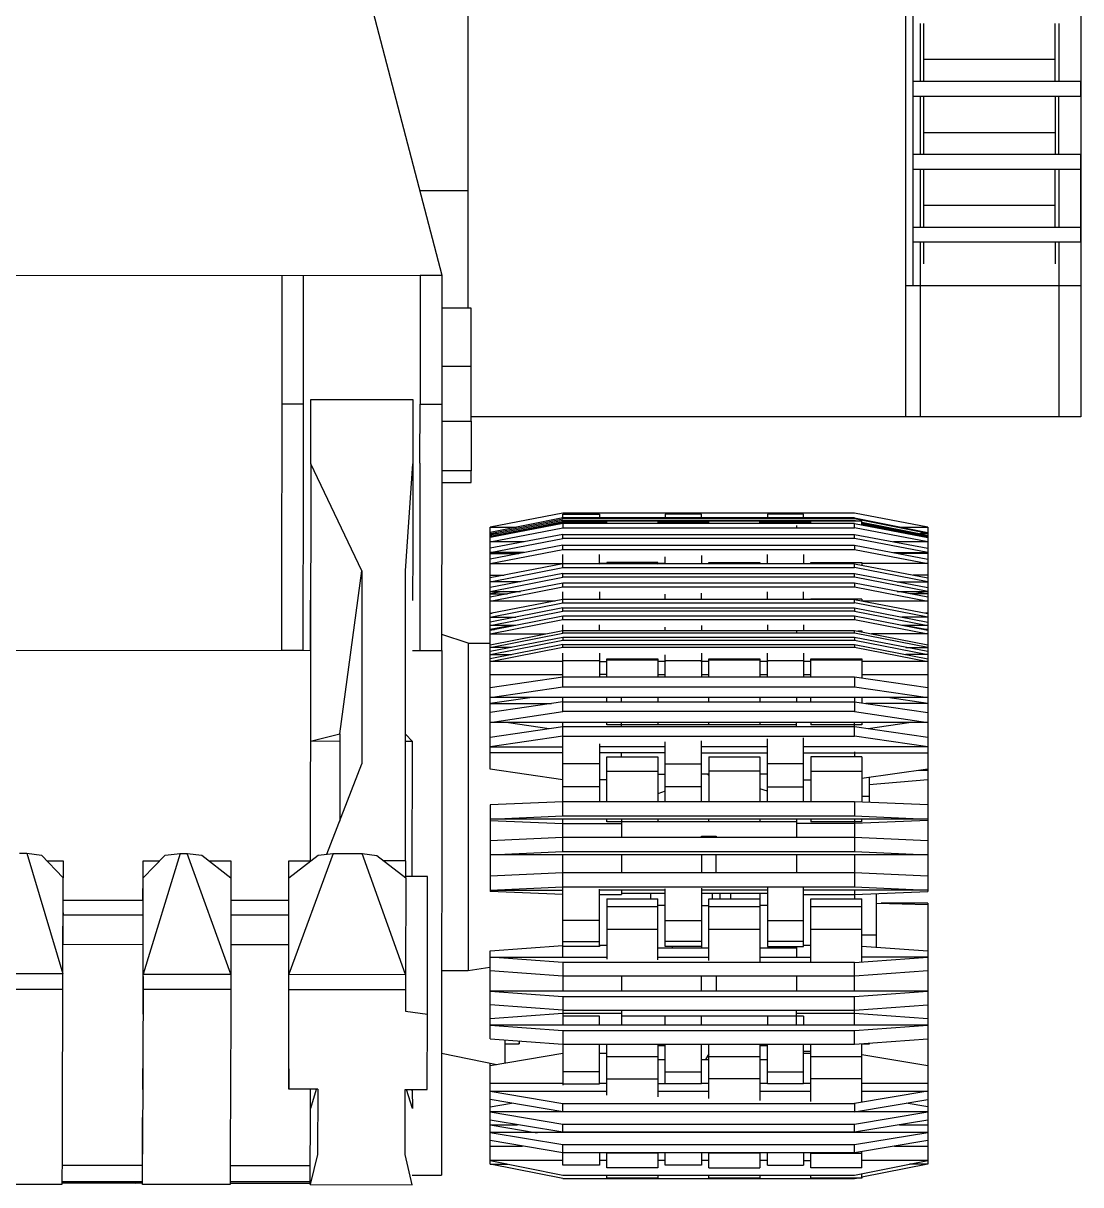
# Model space of a CAD drawing. Extents: x -121210 to 57230, y 84783 to 157800.
# Drawn here: x -49403 to -47952, y 150576 to 152169 of the extents above; entities that cross this region are included whole.
import ezdxf

# ---------------------------------------------------------------- set-up
doc = ezdxf.new("R2010")
doc.units = 0
doc.header["$MEASUREMENT"] = 0
doc.layers.get('0').update_dxf_attribs({"linetype": 'CONTINUOUS'})

# ---------------------------------------------------------------- blocks, each defined once
blk = doc.blocks.new('A$C10EC542C')
for p, q in [((2119.8, 1202.4), (2119.8, 2083.1)), ((2719.9, 2083.1), (2719.9, 1053.2)), ((2960, 1882.9), (2960, 1053.2)), ((2729.8, 1792.8), (2729.8, 1233.2)), ((2084, 1247), (1964.3, 1705.2)), ((2960, 1593.2), (2960, 1512.9)), ((2740.2, 1513.1), (2740.2, 1592.9)), ((2744.9, 1513.1), (2744.9, 1592.9)), ((2925.1, 1513.1), (2925.1, 1592.9)), ((2929.8, 1592.9), (2929.8, 1512.9)), ((2925.1, 1543.1), (2744.9, 1543.1)), ((2960, 1513.1), (2729.8, 1513.1)), ((2729.8, 1513.1), (2729.8, 1493)), ((2960, 1493), (2960, 1513.1)), ((2729.8, 1493), (2960, 1493)), ((2740.2, 1412.9), (2740.2, 1492.7)), ((2744.9, 1412.9), (2744.9, 1493)), ((2925.1, 1493), (2925.1, 1412.9)), ((2929.8, 1412.9), (2929.8, 1493)), ((2960, 1493), (2960, 1412.9)), ((2744.9, 1443.2), (2925.1, 1443.2)), ((2960, 1413.2), (2729.8, 1413.2)), ((2729.8, 1413.2), (2729.8, 1393)), ((2960, 1393), (2960, 1413.2)), ((2729.8, 1393), (2960, 1393)), ((2740.2, 1312.7), (2740.2, 1393)), ((2744.9, 1313), (2744.9, 1392.8)), ((2925.1, 1313), (2925.1, 1392.8)), ((2929.8, 1393), (2929.8, 1312.7)), ((2960, 1312.7), (2960, 1393)), ((2119.8, 1363.1), (2053.3, 1363.1)), ((2925.1, 1342.9), (2744.9, 1342.9)), ((2960, 1313), (2729.8, 1313)), ((2729.8, 1313), (2729.8, 1293.1)), ((2960, 1293.1), (2960, 1313)), ((2729.8, 1293.1), (2960, 1293.1)), ((2740.2, 1053.2), (2740.2, 1293.1)), ((2744.9, 1263.2), (2744.9, 1293.1)), ((2925.1, 1293.1), (2925.1, 1263.2)), ((2929.8, 1292.8), (2929.8, 1053.2)), ((2960, 1293.1), (2960, 1233.2)), ((714.1, 1248.2), (2084, 1247)), ((1864.1, 1247.3), (1864.1, 989.9)), ((1893.9, 907.2), (1893.9, 1247)), ((2054.1, 1247), (2054.1, 1070.5)), ((2084, 1247), (2054.1, 1247)), ((2084, 907.2), (2084, 1247)), ((2719.9, 1233.2), (2960, 1233.2)), ((2123.7, 1202.4), (2084, 1202.4)), ((2124.1, 1122.6), (2123.7, 1202.4)), ((2084, 1122.6), (2124.1, 1122.6)), ((2124.1, 1047.4), (2124.1, 1122.6)), ((1893.9, 1070.5), (1864.1, 1070.8)), ((1903.8, 1077.1), (2043.8, 1076.8)), ((1903.8, 988.7), (1903.8, 1077.1)), ((2043.8, 1076.8), (2043.8, 868.9)), ((2053.7, 989.6), (2054.1, 1070.5)), ((2054.1, 1070.5), (2084, 1070.5)), ((2960, 1053.2), (2124.1, 1053.2)), ((2084, 1047.4), (2124.1, 1047.4)), ((2124.1, 1047.4), (2123.7, 979.2)), ((1864.1, 989.9), (1863.6, 907.5)), ((1903.8, 988.7), (1902.9, 444.1)), ((1973.8, 841.8), (1903.8, 988.7)), ((2033.8, 841.8), (2043.8, 988.7)), ((2053.7, 989.6), (2053.7, 732.7)), ((2123.7, 979.2), (2084, 979.2)), ((2123.7, 963.1), (2123.7, 979.2)), ((2084, 963.1), (2123.7, 963.1)), ((2249.8, 921.3), (2150.1, 901.7)), ((2249.8, 914.7), (2150.1, 894.5)), ((2150.1, 893.1), (2249.8, 913.2)), ((2249.8, 910.9), (2150.1, 891.1)), ((2150.1, 889.6), (2249.8, 909.5)), ((2150.1, 888.5), (2249.8, 908.3)), ((2649.9, 921.3), (2249.8, 921.3)), ((2249.8, 913.2), (2249.8, 919.6)), ((2249.8, 919.6), (2300, 919.6)), ((2649.9, 914.7), (2249.8, 914.7)), ((2649.9, 913.2), (2249.8, 913.2)), ((2249.8, 909.5), (2249.8, 910.9)), ((2249.8, 910.9), (2649.9, 910.9)), ((2309.9, 909.5), (2249.8, 909.5)), ((2249.8, 908.3), (2309.9, 908.3)), ((2300, 919.6), (2300, 914.7)), ((2309.9, 910.7), (2379.9, 910.7)), ((2309.9, 906.6), (2309.9, 910.7)), ((2309.9, 908.3), (2309.9, 909.5)), ((2379.4, 909.5), (2449.9, 909.5)), ((2379.4, 908.3), (2449.9, 908.3)), ((2379.9, 910.7), (2379.9, 906.9)), ((2439.9, 919.6), (2389.8, 919.6)), ((2389.8, 919.6), (2389.8, 914.4)), ((2439.9, 914.7), (2439.9, 919.6)), ((2449.9, 909.5), (2449.9, 910.7)), ((2449.9, 910.7), (2519.8, 910.7)), ((2449.9, 906.6), (2449.9, 910.7)), ((2519.4, 909.5), (2589.8, 909.5)), ((2519.4, 908.3), (2589.8, 908.3)), ((2519.8, 906.9), (2519.8, 910.7)), ((2579.9, 919.6), (2530.2, 919.6)), ((2530.2, 919.6), (2530.2, 914.4)), ((2579.9, 914.7), (2579.9, 919.6)), ((2589.8, 909.5), (2589.8, 910.7)), ((2589.8, 910.7), (2659.8, 910.7)), ((2589.8, 906.6), (2589.8, 910.7)), ((2750.1, 901.7), (2649.9, 921.3)), ((2649.9, 913.2), (2649.9, 914.7)), ((2649.9, 914.7), (2750.1, 894.5)), ((2750.1, 893.1), (2649.9, 913.2)), ((2649.9, 910.9), (2651.2, 910.7)), ((2649.9, 910.7), (2649.9, 910.9)), ((2651.2, 910.7), (2649.9, 910.7)), ((2659.8, 904.9), (2659.8, 910.7)), ((2659.8, 907.5), (2659.8, 908.9)), ((2659.8, 908.9), (2750.1, 891.1)), ((1863.6, 907.5), (1863.6, 733)), ((1893.4, 794), (1893.9, 907.2)), ((2083.5, 793.7), (2084, 907.2)), ((2249.8, 906.9), (2150.1, 887.9)), ((2150.1, 901.7), (2185.5, 901.7)), ((2150.1, 570.2), (2150.1, 901.7)), ((2150.1, 881.9), (2249.8, 900.9)), ((2150.1, 894.5), (2150.1, 893.1)), ((2150.1, 893.1), (2160, 893.1)), ((2649.9, 906.9), (2249.8, 906.9)), ((2249.8, 906.9), (2249.8, 900.9)), ((2249.8, 900.9), (2649.9, 900.9)), ((2570, 904), (2570, 902)), ((2649.9, 900.9), (2649.9, 906.9)), ((2649.9, 906.9), (2750.1, 887.9)), ((2750.1, 881.9), (2649.9, 900.9)), ((2750.1, 889.6), (2659.8, 907.5)), ((2659.8, 906.3), (2750.1, 888.5)), ((2714.2, 901.7), (2750.1, 901.7)), ((2750.1, 893.1), (2739.7, 893.1)), ((2750.1, 901.7), (2750.1, 402.3)), ((2750.1, 894.5), (2750.1, 893.1)), ((2249.8, 891.9), (2150.1, 872.9)), ((2150.1, 891.1), (2150.1, 889.6)), ((2155.7, 889.6), (2150.1, 889.6)), ((2150.1, 887.9), (2150.1, 888.5)), ((2150.1, 888.5), (2152.6, 888.5)), ((2150.1, 867.2), (2249.8, 886.2)), ((2196.7, 881.9), (2150.1, 881.9)), ((2249.8, 877.2), (2150.1, 858.2)), ((2249.8, 886.2), (2249.8, 891.9)), ((2249.8, 891.9), (2649.9, 891.9)), ((2649.9, 886.2), (2249.8, 886.2)), ((2249.8, 871.2), (2249.8, 877.2)), ((2249.8, 877.2), (2649.9, 877.2)), ((2649.9, 886.2), (2649.9, 891.9)), ((2649.9, 891.9), (2750.1, 872.9)), ((2750.1, 867.2), (2649.9, 886.2)), ((2649.9, 877.2), (2750.1, 858.2)), ((2649.9, 877.2), (2649.9, 871.2)), ((2750.1, 881.9), (2703, 881.9)), ((2750.1, 889.6), (2744, 889.6)), ((2746.6, 888.5), (2750.1, 888.5)), ((2043.8, 868.9), (2043.3, 801.5)), ((2150.1, 852.2), (2249.8, 871.2)), ((2196.7, 867.2), (2150.1, 867.2)), ((2150.1, 867.2), (2150.1, 865.7)), ((2150.1, 865.7), (2157.4, 866.9)), ((2150.1, 865.7), (2189.4, 865.7)), ((2249.8, 871.2), (2649.9, 871.2)), ((2249.8, 846.4), (2249.8, 864.6)), ((2300, 851.3), (2300, 864.6)), ((2389.8, 851.3), (2389.8, 861.1)), ((2439.9, 863.1), (2439.9, 851.3)), ((2530.2, 851.3), (2530.2, 864.6)), ((2579.9, 864.6), (2579.9, 851.3)), ((2649.9, 871.2), (2750.1, 852.2)), ((2703, 867.2), (2750.1, 867.2)), ((2750.1, 865.7), (2710.4, 865.7)), ((2750.1, 865.7), (2742.3, 866.9)), ((2150.1, 852.2), (2249.4, 852.2)), ((2249.8, 851.6), (2150.1, 832.3)), ((2150.1, 827.1), (2249.8, 846.4)), ((2649.9, 851.6), (2249.8, 851.6)), ((2249.8, 846.4), (2649.9, 846.4)), ((2309.5, 852.2), (2299.5, 852.2)), ((2299.5, 852.2), (2300, 851.3)), ((2309.9, 851.3), (2309.5, 852.2)), ((2379.9, 853.6), (2309.9, 853.6)), ((2309.9, 853.6), (2309.9, 851.3)), ((2389.8, 852.2), (2379.4, 852.2)), ((2379.4, 852.2), (2379.9, 851.3)), ((2379.9, 851.3), (2379.9, 853.6)), ((2439.9, 851.3), (2439.5, 852.2)), ((2439.5, 852.2), (2449.9, 852.2)), ((2449.9, 851.3), (2449.9, 853.6)), ((2449.9, 853.6), (2519.8, 853.6)), ((2449.9, 852.2), (2449.9, 851.3)), ((2519.8, 851.3), (2519.4, 852.2)), ((2519.4, 852.2), (2530.2, 852.2)), ((2519.8, 853.6), (2519.8, 851.3)), ((2530.2, 852.2), (2530.2, 851.3)), ((2579.9, 851.3), (2579.5, 852.2)), ((2579.5, 852.2), (2589.8, 852.2)), ((2589.8, 851.3), (2589.8, 853.6)), ((2589.8, 853.6), (2659.8, 853.6)), ((2589.8, 852.2), (2589.8, 851.3)), ((2649.9, 846.4), (2649.9, 851.6)), ((2649.9, 851.6), (2750.1, 832.3)), ((2750.1, 827.1), (2649.9, 846.4)), ((2750.1, 852.2), (2659.4, 852.2)), ((2659.8, 853.6), (2659.8, 849.6)), ((1943.6, 618.3), (1973.8, 841.8)), ((1973.8, 841.8), (1973.8, 577.1)), ((2033.8, 444.1), (2033.8, 841.8)), ((2249.8, 838.4), (2150.1, 819.1)), ((2150.1, 836.1), (2169.1, 836.1)), ((2150.1, 813.9), (2249.8, 833.2)), ((2249.8, 833.2), (2249.8, 838.4)), ((2249.8, 838.4), (2649.9, 838.4)), ((2649.9, 833.2), (2249.8, 833.2)), ((2649.9, 833.2), (2649.9, 838.4)), ((2649.9, 838.4), (2750.1, 819.1)), ((2750.1, 813.9), (2649.9, 833.2)), ((2750.1, 836.1), (2730.2, 836.1)), ((2191.5, 827.1), (2150.1, 827.1)), ((2249.8, 825.1), (2150.1, 805.8)), ((2150.1, 800.6), (2249.8, 819.9)), ((2150.1, 813.9), (2191.5, 813.9)), ((2167.8, 813.6), (2150.1, 810.4)), ((2649.9, 825.1), (2249.8, 825.1)), ((2249.8, 819.9), (2249.8, 825.1)), ((2249.8, 819.9), (2649.9, 819.9)), ((2249.8, 798), (2249.8, 813)), ((2300, 813), (2300, 802.7)), ((2530.2, 802.4), (2530.2, 813)), ((2579.9, 802.7), (2579.9, 813)), ((2750.1, 805.8), (2649.9, 825.1)), ((2649.9, 825.1), (2649.9, 819.9)), ((2649.9, 819.9), (2750.1, 800.6)), ((2708.2, 827.1), (2750.1, 827.1)), ((2708.2, 813.9), (2750.1, 813.9)), ((2732, 813.6), (2750.1, 810.4)), ((1903.4, 732.1), (1903.4, 801.8)), ((2150.1, 810.4), (2173.8, 810.4)), ((2249.8, 802.7), (2150.1, 783.4)), ((2239, 800.6), (2150.1, 800.6)), ((2150.1, 778.7), (2249.8, 798)), ((2649.9, 802.7), (2249.8, 802.7)), ((2249.8, 798), (2649.9, 798)), ((2309.9, 803.2), (2379.9, 803.2)), ((2309.9, 802.7), (2309.9, 803.2)), ((2379.9, 802.7), (2379.9, 803.2)), ((2389.8, 802.4), (2389.8, 809.9)), ((2439.9, 802.7), (2439.9, 811.6)), ((2449.9, 803.2), (2519.8, 803.2)), ((2449.9, 803.2), (2449.9, 802.7)), ((2519.8, 803.2), (2519.8, 802.7)), ((2659.8, 803.2), (2589.8, 803.2)), ((2589.8, 802.7), (2589.8, 803.2)), ((2649.9, 802.7), (2750.1, 783.4)), ((2649.9, 798), (2649.9, 802.7)), ((2750.1, 778.7), (2649.9, 798)), ((2659.8, 803.2), (2659.8, 800.6)), ((2750.1, 800.6), (2660.2, 800.6)), ((2750.1, 810.4), (2725.9, 810.4)), ((1893.4, 733), (1893.4, 794)), ((2083.5, 732.7), (2083.5, 793.7)), ((2249.8, 791.4), (2150.1, 771.8)), ((2150.1, 767.2), (2249.8, 786.8)), ((2150.1, 783.4), (2150.1, 783.9)), ((2150.1, 783.9), (2152.6, 783.9)), ((2249.8, 786.8), (2249.8, 791.4)), ((2249.8, 791.4), (2649.9, 791.4)), ((2649.9, 786.8), (2249.8, 786.8)), ((2649.9, 791.4), (2750.1, 771.8)), ((2649.9, 791.4), (2649.9, 786.8)), ((2649.9, 786.8), (2750.1, 767.2)), ((2750.1, 783.9), (2747.1, 783.9)), ((2750.1, 783.4), (2750.1, 783.9)), ((2249.8, 779.9), (2150.1, 760.3)), ((2150.1, 778.7), (2185, 778.7)), ((2150.1, 755.7), (2249.8, 775.3)), ((2185, 767.2), (2150.1, 767.2)), ((2179, 766.9), (2150.1, 761.5)), ((2649.9, 779.9), (2249.8, 779.9)), ((2249.8, 775.3), (2249.8, 779.9)), ((2249.8, 775.3), (2649.9, 775.3)), ((2249.8, 756.6), (2249.8, 767.8)), ((2300, 760.3), (2300, 767.8)), ((2389.8, 760), (2389.8, 764.9)), ((2439.9, 766.9), (2439.9, 760.3)), ((2530.2, 767.8), (2530.2, 760)), ((2579.9, 767.8), (2579.9, 760.3)), ((2750.1, 760.3), (2649.9, 779.9)), ((2649.9, 779.9), (2649.9, 775.3)), ((2649.9, 775.3), (2750.1, 755.7)), ((2750.1, 778.7), (2714.7, 778.7)), ((2750.1, 767.2), (2714.7, 767.2)), ((2720.3, 767.2), (2750.1, 761.5)), ((2119.8, 743), (2083.5, 754.8)), ((2150.1, 761.5), (2155.7, 761.5)), ((2150.1, 740.7), (2249.8, 760.3)), ((2150.1, 737), (2249.8, 756.6)), ((2150.1, 755.7), (2226.1, 755.7)), ((2249.8, 750.8), (2150.1, 731.2)), ((2249.8, 760.3), (2649.9, 760.3)), ((2649.9, 756.6), (2249.8, 756.6)), ((2649.9, 750.8), (2249.8, 750.8)), ((2249.8, 750.8), (2249.8, 746.8)), ((2570, 758.6), (2570, 757.1)), ((2649.9, 760.3), (2750.1, 740.7)), ((2649.9, 756.6), (2649.9, 760.3)), ((2750.1, 737), (2649.9, 756.6)), ((2750.1, 731.2), (2649.9, 750.8)), ((2649.9, 750.8), (2649.9, 746.8)), ((2654.2, 759.5), (2659.8, 759.5)), ((2659.8, 759.5), (2659.8, 758.3)), ((2750.1, 755.7), (2673.2, 755.7)), ((2750.1, 761.5), (2744, 761.5)), ((893.4, 733.5), (1903.4, 732.7)), ((1863.6, 733), (1893.4, 733)), ((2119.8, 743), (2119.8, 293.2)), ((2119.8, 743), (2149.6, 743)), ((2150.1, 727.2), (2249.8, 746.8)), ((2249.8, 741), (2150.1, 721.4)), ((2150.1, 717.7), (2249.8, 737.3)), ((2179, 737), (2150.1, 737)), ((2249.8, 746.8), (2649.9, 746.8)), ((2249.8, 737.3), (2249.8, 741)), ((2249.8, 741), (2649.9, 741)), ((2249.8, 737.3), (2649.9, 737.3)), ((2649.9, 746.8), (2750.1, 727.2)), ((2649.9, 741), (2750.1, 721.4)), ((2649.9, 741), (2649.9, 737.3)), ((2649.9, 737.3), (2750.1, 717.7)), ((2720.3, 737), (2750.1, 737)), ((2043.3, 732.7), (2083.5, 732.7)), ((2083.5, 732.7), (2083.1, 13)), ((2150.1, 727.2), (2179, 727.2)), ((2249.4, 717.7), (2150.1, 717.7)), ((2249.8, 718.6), (2249.4, 717.7)), ((2249.8, 682.8), (2249.8, 729.2)), ((2300, 718.6), (2249.8, 718.6)), ((2299.5, 717.7), (2309.5, 717.7)), ((2300, 729.2), (2300, 696.4)), ((2309.9, 721.4), (2379.9, 721.4)), ((2309.9, 696.4), (2309.9, 721.4)), ((2379.9, 719.4), (2309.9, 719.4)), ((2389.8, 717.7), (2379.4, 717.7)), ((2379.9, 721.4), (2379.9, 696.4)), ((2389.8, 696.4), (2389.8, 726.9)), ((2439.9, 718.6), (2389.8, 718.6)), ((2389.8, 718.6), (2389.8, 717.7)), ((2439.5, 717.7), (2439.9, 718.6)), ((2449.9, 717.7), (2439.5, 717.7)), ((2439.9, 728.9), (2439.9, 696.4)), ((2449.9, 696.4), (2449.9, 721.4)), ((2449.9, 721.4), (2519.8, 721.4)), ((2519.8, 719.4), (2449.9, 719.4)), ((2530.2, 717.7), (2519.4, 717.7)), ((2519.8, 721.4), (2519.8, 696.4)), ((2530.2, 696.4), (2530.2, 729.2)), ((2579.9, 718.6), (2530.2, 718.6)), ((2530.2, 718.6), (2530.2, 717.7)), ((2589.8, 717.7), (2579.5, 717.7)), ((2579.9, 729.2), (2579.9, 696.4)), ((2589.8, 696.4), (2589.8, 721.4)), ((2589.8, 721.4), (2659.8, 721.4)), ((2659.8, 719.4), (2589.8, 719.4)), ((2750.1, 717.7), (2659.4, 717.7)), ((2659.8, 721.4), (2659.8, 694.7)), ((2750.1, 727.2), (2720.3, 727.2)), ((2150.1, 699.8), (2249.8, 699.8)), ((2249.8, 696.4), (2150.1, 681.7)), ((2649.9, 696.4), (2249.8, 696.4)), ((2309.5, 699.8), (2300, 699.8)), ((2379.4, 699.8), (2389.8, 699.8)), ((2439.5, 699.8), (2449.9, 699.8)), ((2519.8, 699.8), (2530.2, 699.8)), ((2579.9, 699.8), (2589.4, 699.8)), ((2750.1, 681.7), (2649.9, 696.4)), ((2649.9, 696.4), (2649.9, 682.8)), ((2659.4, 699.8), (2750.1, 699.8)), ((2150.1, 668.2), (2249.8, 682.8)), ((2249.8, 682.8), (2649.9, 682.8)), ((2649.9, 682.8), (2750.1, 668.2)), ((2750.1, 668.2), (2150.1, 668.2)), ((2204.5, 667.9), (2150.1, 660.1)), ((2249.8, 662.4), (2150.1, 647.7)), ((2150.1, 660.1), (2233.9, 660.1)), ((2249.8, 648.9), (2249.8, 667.9)), ((2249.8, 662.4), (2649.9, 662.4)), ((2309.9, 662.4), (2309.9, 668.2)), ((2330.2, 662.4), (2330.2, 668.2)), ((2379.9, 668.2), (2379.9, 662.4)), ((2449.9, 662.4), (2449.9, 668.2)), ((2519.8, 668.2), (2519.8, 662.4)), ((2570, 668.2), (2570, 662.1)), ((2589.8, 662.4), (2589.8, 668.2)), ((2649.9, 667.9), (2649.9, 648.9)), ((2649.9, 662.4), (2750.1, 647.7)), ((2659.8, 668.2), (2659.8, 660.7)), ((2750.1, 660.1), (2665.4, 660.1)), ((2750.1, 660.1), (2694.8, 668.2)), ((2150.1, 634.2), (2249.8, 648.9)), ((2649.9, 648.9), (2249.8, 648.9)), ((2649.9, 648.9), (2750.1, 634.2)), ((2750.1, 634.2), (2150.1, 634.2)), ((2150.1, 614), (2249.8, 628.7)), ((2175.1, 634.2), (2230.8, 625.8)), ((2249.8, 506), (2249.8, 633.9)), ((2249.8, 628.7), (2649.9, 628.7)), ((2309.9, 630.7), (2309.9, 634.2)), ((2570, 630.7), (2309.9, 630.7)), ((2330.2, 628.4), (2330.2, 634.2)), ((2379.9, 633.9), (2379.9, 630.7)), ((2449.9, 630.7), (2449.9, 634.2)), ((2519.8, 633.9), (2519.8, 630.7)), ((2570, 628.4), (2570, 634.2)), ((2589.8, 634.2), (2589.8, 630.7)), ((2659.8, 630.7), (2589.8, 630.7)), ((2649.9, 615.2), (2649.9, 633.9)), ((2649.9, 628.7), (2750.1, 614)), ((2659.8, 633.9), (2659.8, 630.7)), ((2668.4, 625.8), (2724.2, 634.2)), ((1903.4, 608.3), (1943.6, 618.3)), ((1943.6, 608), (1903.4, 608.3)), ((1943.6, 618.3), (1943.6, 498.8)), ((2043.3, 608), (2033.8, 618)), ((2043.3, 608), (2033.8, 608)), ((2042.9, 422.5), (2043.3, 608)), ((2249.8, 615.2), (2150.1, 600.5)), ((2249.8, 615.2), (2649.9, 615.2)), ((2389.8, 525.3), (2389.8, 607.4)), ((2439.9, 525), (2439.9, 608.8)), ((2530.2, 525.3), (2530.2, 611.4)), ((2579.9, 525), (2579.9, 612.9)), ((2750.1, 600.5), (2649.9, 615.2)), ((2150.1, 600.5), (2249.4, 600.5)), ((2249.8, 592.4), (2150.1, 592.4)), ((2389.8, 600.5), (2299.5, 600.5)), ((2300, 604.8), (2300, 525)), ((2389.8, 592.4), (2300, 592.4)), ((2330.2, 586.4), (2330.2, 592.4)), ((2530.2, 600.5), (2439.5, 600.5)), ((2439.5, 592.4), (2530.2, 592.4)), ((2750.1, 600.5), (2579.5, 600.5)), ((2579.9, 592.4), (2750.1, 592.4)), ((2649.9, 593.6), (2649.9, 586.4)), ((1925.8, 453.3), (1973.8, 577.1)), ((2300, 577.4), (2249.8, 577.4)), ((2309.9, 525.3), (2309.9, 586.7)), ((2309.9, 586.7), (2379.9, 586.7)), ((2379.9, 586.7), (2379.9, 525)), ((2389.8, 577.4), (2439.9, 577.4)), ((2449.9, 586.7), (2519.8, 586.7)), ((2449.9, 586.7), (2449.9, 525.3)), ((2519.8, 586.7), (2519.8, 525)), ((2579.9, 577.4), (2530.2, 577.4)), ((2659.8, 586.7), (2589.8, 586.7)), ((2589.8, 586.7), (2589.8, 525.3)), ((2659.8, 586.7), (2659.8, 524.7)), ((2249.8, 555.5), (2150.1, 570.2)), ((2309.9, 567.1), (2379.9, 567.1)), ((2379.4, 563), (2389.8, 563)), ((2449.9, 563), (2439.5, 563)), ((2448.6, 562.7), (2449.9, 561.3)), ((2519.8, 567.1), (2449.9, 567.1)), ((2530.2, 563), (2519.8, 563)), ((2589.8, 567.1), (2659.8, 567.1)), ((2750.1, 570.2), (2659.8, 557)), ((2670.2, 524.2), (2670.2, 558.4)), ((2738, 568.5), (2750.1, 568.5)), ((2300, 545.8), (2249.8, 545.8)), ((2309.9, 555.5), (2300, 555.5)), ((2439.9, 545.8), (2389.8, 545.8)), ((2530.2, 539.7), (2519.8, 543.2)), ((2530.2, 545.8), (2579.9, 545.8)), ((2579.9, 555.5), (2589.8, 555.5)), ((2669.7, 548.9), (2750.1, 555.8)), ((2389.8, 539.7), (2379.9, 536.3)), ((2659.4, 533.1), (2670.2, 533.1)), ((2249.8, 525.3), (2150.1, 521)), ((2150.1, 521), (2150.1, 402.3)), ((2649.9, 525.3), (2249.8, 525.3)), ((2750.1, 521), (2649.9, 525.3)), ((2649.9, 525.3), (2649.9, 506)), ((2150.1, 501.4), (2249.8, 506)), ((2750.1, 501.4), (2150.1, 501.4)), ((2150.1, 499.7), (2249.8, 495.4)), ((2249.8, 506), (2649.9, 506)), ((2249.8, 457.3), (2249.8, 501.1)), ((2249.8, 495.4), (2330.2, 495.4)), ((2309.9, 497.7), (2309.9, 501.1)), ((2570, 497.7), (2309.9, 497.7)), ((2330.2, 501.4), (2330.2, 476.3)), ((2379.9, 501.1), (2379.9, 497.7)), ((2449.9, 497.7), (2449.9, 501.1)), ((2519.8, 501.1), (2519.8, 497.7)), ((2570, 501.4), (2570, 476.3)), ((2649.9, 495.4), (2570, 495.4)), ((2589.8, 501.1), (2589.8, 497.7)), ((2659.8, 497.7), (2589.8, 497.7)), ((2649.9, 506), (2750.1, 501.4)), ((2649.9, 501.1), (2649.9, 457.3)), ((2750.1, 499.7), (2649.9, 495.4)), ((2659.8, 497.7), (2659.8, 501.1)), ((2439.9, 478.1), (2459.8, 478.1)), ((2439.9, 476.3), (2439.9, 478.1)), ((2459.8, 478.1), (2459.8, 476.6)), ((2150.1, 472.3), (2249.8, 476.6)), ((2249.8, 476.6), (2649.9, 476.6)), ((2649.9, 476.6), (2750.1, 472.3)), ((1504.2, 454.7), (1514.6, 454.7)), ((1514.6, 454.7), (1563.8, 289.2)), ((1514.6, 454.7), (1534.5, 452.2)), ((1564.3, 421.1), (1534.5, 452.2)), ((1724.5, 454.5), (1674, 288.9)), ((1674, 421.1), (1704.2, 451.9)), ((1704.2, 451.9), (1724.5, 454.5)), ((1724.5, 454.5), (1734.5, 454.5)), ((1734.5, 454.5), (1754.3, 451.9)), ((1794.1, 288.9), (1734.5, 454.5)), ((1754.3, 451.9), (1794.1, 421.1)), ((1934.5, 454.5), (1874, 288.9)), ((1874, 421.1), (1914.2, 451.9)), ((1914.2, 451.9), (1934.5, 454.5)), ((1934.5, 454.5), (1974.2, 454.5)), ((1974.2, 454.5), (1994.5, 451.6)), ((2033.8, 288.6), (1974.2, 454.5)), ((1994.5, 451.6), (2034.3, 420.8)), ((2150.1, 452.7), (2249.8, 457.3)), ((2750.1, 452.7), (2150.1, 452.7)), ((2249.8, 457.3), (2649.9, 457.3)), ((2249.8, 312.2), (2249.8, 452.4)), ((2330.2, 452.7), (2330.2, 427.7)), ((2439.9, 452.4), (2439.9, 428)), ((2459.8, 427.7), (2459.8, 452.4)), ((2570, 452.7), (2570, 427.7)), ((2649.9, 457.3), (2750.1, 452.7)), ((2649.9, 452.4), (2649.9, 408.7)), ((1541.8, 444.4), (1564.3, 444.4)), ((1564.3, 444.4), (1564.3, 421.1)), ((1674, 444.4), (1696.5, 444.1)), ((1674, 234.1), (1674, 444.4)), ((1764.3, 444.1), (1794.1, 444.1)), ((1794.1, 444.1), (1794.1, 233.9)), ((1874, 444.1), (1903.8, 444.1)), ((1874, 233.9), (1874, 444.1)), ((2034.3, 444.1), (2004, 444.1)), ((2034.3, 420.8), (2034.3, 444.1)), ((1563.8, 289.2), (1564.3, 421.1)), ((1673.6, 389.7), (1674, 423.1)), ((1873.6, 389.4), (1874, 423.1)), ((2064.1, 422.8), (2033.8, 422.8)), ((2034.3, 420.8), (2033.8, 288.6)), ((2064.1, 233.9), (2064.1, 422.8)), ((2249.8, 428), (2150.1, 423.4)), ((2649.9, 428), (2249.8, 428)), ((2750.1, 423.4), (2649.9, 428)), ((2150.1, 404.1), (2249.8, 408.7)), ((2150.1, 404.1), (2249.8, 404.1)), ((2249.8, 398), (2150.1, 402.3)), ((2249.8, 408.7), (2649.9, 408.7)), ((2300, 326.9), (2300, 405.2)), ((2389.8, 404.1), (2300, 404.1)), ((2330.2, 403.8), (2330.2, 398)), ((2330.2, 400), (2389.8, 400)), ((2369.9, 400), (2369.9, 391.7)), ((2389.8, 326.9), (2389.8, 406.1)), ((2530.2, 404.1), (2439.5, 404.1)), ((2439.5, 400), (2530.2, 400)), ((2439.9, 406.7), (2439.9, 324.3)), ((2455, 391.7), (2455, 399.7)), ((2465, 399.7), (2465, 391.7)), ((2480.1, 392), (2480.1, 400)), ((2519.8, 400), (2519.8, 306.4)), ((2530.2, 407.5), (2530.2, 326.9)), ((2579.9, 326.9), (2579.9, 407.8)), ((2750.1, 404.1), (2579.9, 404.1)), ((2649.9, 408.7), (2750.1, 404.1)), ((2649.9, 403.8), (2649.9, 398)), ((2649.9, 398), (2750.1, 402.3)), ((2680.1, 325.7), (2680.1, 399.2)), ((1674, 389.9), (1563.8, 389.9)), ((1873.6, 389.7), (1794.1, 389.7)), ((2300, 398), (2330.2, 398)), ((2309.9, 392), (2379.9, 392)), ((2309.9, 392), (2309.9, 309.6)), ((2379.9, 308.7), (2379.9, 392)), ((2389.8, 383), (2379.9, 383)), ((2439.9, 383), (2449.9, 383)), ((2449.9, 392), (2519.8, 392)), ((2449.9, 307.6), (2449.9, 392)), ((2530.2, 383), (2519.8, 383)), ((2579.9, 398), (2649.9, 398)), ((2589.8, 392), (2659.8, 392)), ((2589.8, 305.6), (2589.8, 392)), ((2649.9, 398), (2649.9, 391.7)), ((2659.8, 305.3), (2659.8, 392)), ((2679.7, 386.2), (2750.1, 384.2)), ((2750.1, 386.2), (2686.2, 386.2)), ((2750.1, 386.2), (2750.1, 28.2)), ((1563.8, 376.7), (1564.3, 370.4)), ((1564.3, 370.4), (1674, 370.4)), ((1564.3, 329.5), (1564.3, 370.4)), ((1794.1, 370.4), (1873.6, 370.1)), ((2379.9, 381), (2309.9, 381)), ((2519.8, 381), (2449.9, 381)), ((2659.8, 381), (2589.8, 381)), ((2300, 362.3), (2249.8, 362.3)), ((2309.9, 350.5), (2379.9, 350.5)), ((2389.8, 362.3), (2439.9, 362.3)), ((2449.9, 350.5), (2519.8, 350.5)), ((2530.2, 362.3), (2579.9, 362.3)), ((2589.8, 350.5), (2659.8, 350.5)), ((2659.8, 343), (2680.1, 343)), ((1674, 329.2), (1564.3, 329.5)), ((1873.6, 329.2), (1794.1, 329.2)), ((2150.1, 320.8), (2249.8, 328)), ((2150.1, 200.2), (2150.1, 320.8)), ((2249.8, 333.5), (2300, 333.5)), ((2300, 326.9), (2249.8, 326.9)), ((2309.9, 328), (2300, 328)), ((2300, 328), (2300, 326.9)), ((2449.9, 324.6), (2379.4, 324.6)), ((2439.9, 333.5), (2389.8, 333.5)), ((2439.9, 326.9), (2389.8, 326.9)), ((2400.2, 324.6), (2400.2, 326.9)), ((2570, 324.6), (2519.4, 324.6)), ((2579.9, 333.5), (2530.2, 333.5)), ((2530.2, 326.9), (2579.9, 326.9)), ((2550.1, 326.9), (2550.1, 324.6)), ((2570, 326.9), (2570, 311.9)), ((2589.8, 328), (2579.5, 328)), ((2659.8, 327.2), (2750.1, 320.8)), ((2150.1, 312.2), (2309.5, 312.2)), ((2249.8, 304.7), (2150.1, 312.2)), ((2649.9, 304.7), (2249.8, 304.7)), ((2249.8, 304.7), (2249.8, 265.5)), ((2379.4, 312.2), (2449.9, 312.2)), ((2519.4, 312.2), (2589.8, 312.2)), ((2649.9, 304.7), (2750.1, 312.2)), ((2649.9, 265.5), (2649.9, 304.7)), ((2750.1, 312.2), (2659.4, 312.2)), ((1563.8, 289.2), (1454.1, 289.2)), ((1563.8, 234.1), (1563.8, 289.2)), ((1674, 288.9), (1794.1, 288.9)), ((1874, 288.9), (2033.8, 288.6)), ((2033.8, 288.6), (2033.8, 238.2)), ((2119.8, 293.2), (2083.1, 293.2)), ((2149.6, 297.8), (2119.8, 293.2)), ((2249.8, 286.3), (2150.1, 293.5)), ((2750.1, 293.5), (2649.9, 286.3)), ((1674, 285.7), (1673.1, 41.8)), ((2649.9, 286.3), (2249.8, 286.3)), ((2330.2, 286.3), (2330.2, 265.2)), ((2439.9, 265.5), (2439.9, 286.3)), ((2459.8, 286.3), (2459.8, 265.5)), ((2570, 286.3), (2570, 265.2)), ((1563.8, 267.6), (1454.1, 267.8)), ((1794.1, 267.6), (1674, 267.6)), ((2033.8, 267.3), (1874, 267.3)), ((2750.1, 265.5), (2150.1, 265.5)), ((2150.1, 265.5), (2249.8, 258.3)), ((2249.8, 258.3), (2649.9, 258.3)), ((2249.8, 258.3), (2249.8, 218.6)), ((2649.9, 258.3), (2750.1, 265.5)), ((2649.9, 218.9), (2649.9, 258.3)), ((2249.8, 239.6), (2150.1, 246.8)), ((2249.8, 239.6), (2649.9, 239.6)), ((2330.2, 239.3), (2330.2, 218.9)), ((2570, 218.6), (2570, 239.3)), ((2649.9, 239.6), (2750.1, 246.8)), ((1563.4, 131.3), (1563.8, 234.1)), ((1794.1, 233.9), (1793.2, 41.8)), ((1873.6, 131), (1874, 233.9)), ((2033.8, 238.2), (2064.1, 233.9)), ((2063.7, 130.8), (2064.1, 233.9)), ((2249.8, 235), (2150.1, 227.8)), ((2330.2, 235), (2249.8, 235)), ((2300, 231.3), (2249.8, 231.3)), ((2300, 218.6), (2300, 231.3)), ((2579.9, 231.3), (2330.2, 231.3)), ((2389.8, 218.6), (2389.8, 231.3)), ((2439.9, 218.6), (2439.9, 231.3)), ((2530.2, 231.3), (2530.2, 218.6)), ((2649.9, 235), (2570, 235)), ((2579.9, 231.3), (2579.9, 218.6)), ((2750.1, 227.8), (2649.9, 235)), ((2150.1, 218.9), (2249.8, 211.7)), ((2750.1, 218.9), (2150.1, 218.9)), ((2249.8, 211.7), (2649.9, 211.7)), ((2249.8, 211.7), (2249.8, 136.8)), ((2649.9, 211.7), (2750.1, 218.9)), ((2649.9, 193), (2649.9, 211.7)), ((2150.1, 200.2), (2249.8, 193)), ((2169.9, 198.7), (2169.9, 166.8)), ((2169.9, 193.2), (2189.8, 193.2)), ((2190.2, 197), (2189.8, 197.3)), ((2189.8, 197.3), (2189.8, 193.2)), ((2189.8, 193.2), (2190.2, 197)), ((2249.8, 193), (2649.9, 193)), ((2300, 138.5), (2300, 193)), ((2309.9, 122.7), (2309.9, 192.7)), ((2379.9, 192.7), (2379.9, 120.4)), ((2389.8, 138.5), (2389.8, 192.7)), ((2439.9, 138.5), (2439.9, 193)), ((2449.9, 118.1), (2449.9, 192.7)), ((2519.8, 192.7), (2519.8, 115.8)), ((2530.2, 138.5), (2530.2, 192.7)), ((2579.9, 138.5), (2579.9, 193)), ((2589.8, 114.3), (2589.8, 192.7)), ((2649.9, 193), (2750.1, 200.2)), ((2659.4, 193.2), (2670.2, 193.2)), ((2659.8, 114.3), (2659.8, 193.5)), ((2670.2, 193.2), (2670.2, 194.4)), ((2083.1, 180.3), (2159.1, 165)), ((2150.1, 163.6), (2249.8, 180.3)), ((2300, 180.3), (2309.9, 180.3)), ((2309.9, 176), (2379.9, 176)), ((2379.9, 190.9), (2389.8, 190.9)), ((2449.9, 179.7), (2445.5, 171.6)), ((2449.9, 176), (2519.8, 176)), ((2519.8, 190.9), (2529.8, 190.9)), ((2579.5, 180.3), (2589.8, 180.3)), ((2579.9, 183.2), (2589.8, 183.2)), ((2589.8, 176), (2659.8, 176)), ((2659.8, 178.6), (2750.1, 163.6)), ((2150.1, 28.2), (2150.1, 166.8)), ((2379.4, 171.9), (2389.8, 171.9)), ((2439.5, 171.9), (2449.9, 171.9)), ((2519.4, 171.9), (2530.2, 171.9)), ((1673.6, 130.8), (1673.6, 159.3)), ((1873.6, 159), (1873.6, 131)), ((2300, 154.7), (2249.8, 154.7)), ((2309.9, 145.2), (2379.9, 145.2)), ((2389.8, 154.7), (2439.9, 154.7)), ((2519.8, 145.2), (2449.9, 145.2)), ((2530.2, 154.7), (2579.9, 154.7)), ((2659.8, 145.2), (2589.8, 145.2)), ((1563.4, 41.8), (1563.4, 131.3)), ((1913.7, 131), (1873.6, 131)), ((1903.4, 74.9), (1903.4, 130.8)), ((1911.2, 130.8), (1903.4, 104.5)), ((1913.7, 131), (1913.3, 41.5)), ((2033.4, 41.5), (2033.4, 130.8)), ((2033.4, 130.8), (2063.7, 130.8)), ((2043.3, 104.5), (2035.1, 130.8)), ((2042.9, 130.8), (2043.3, 104.5)), ((2042.9, 129), (2042.9, 130.8)), ((2249.4, 138.8), (2150.1, 138.8)), ((2150.1, 128.2), (2309.5, 128.2)), ((2150.1, 128.2), (2249.8, 111.5)), ((2249.8, 138.5), (2300, 138.5)), ((2309.5, 138.8), (2299.5, 138.8)), ((2299.5, 138.8), (2300, 138.5)), ((2379.4, 138.8), (2389.8, 138.8)), ((2379.4, 128.2), (2449.9, 128.2)), ((2439.9, 138.5), (2389.8, 138.5)), ((2449.9, 138.8), (2439.5, 138.8)), ((2439.5, 138.8), (2439.9, 138.5)), ((2530.2, 138.8), (2519.4, 138.8)), ((2519.8, 128.2), (2589.4, 128.2)), ((2579.9, 138.5), (2530.2, 138.5)), ((2589.8, 138.8), (2579.5, 138.8)), ((2579.5, 138.8), (2579.9, 138.5)), ((2750.1, 128.2), (2649.9, 111.5)), ((2750.1, 138.8), (2659.4, 138.8)), ((2659.4, 128.2), (2750.1, 128.2)), ((2249.8, 100.2), (2150.1, 116.9)), ((2150.1, 107.1), (2179, 112)), ((2649.9, 100.2), (2750.1, 116.9)), ((2750.1, 107.1), (2720.7, 111.7)), ((2750.1, 99.9), (2150.1, 99.9)), ((2150.1, 99.9), (2249.8, 83.2)), ((2249.8, 99.6), (2249.8, 111.5)), ((2249.8, 111.5), (2649.9, 111.5)), ((2649.9, 100.2), (2249.8, 100.2)), ((2300, 99.9), (2300, 99.6)), ((2330.2, 99.6), (2330.2, 99.9)), ((2389.8, 99.9), (2389.8, 99.6)), ((2439.9, 99.9), (2439.9, 99.6)), ((2530.2, 99.9), (2530.2, 99.6)), ((2570, 99.6), (2570, 100.2)), ((2579.9, 99.6), (2579.9, 99.9)), ((2649.9, 111.5), (2649.9, 99.6)), ((2649.9, 99.6), (2649.9, 100.2)), ((2649.9, 83.2), (2750.1, 99.9)), ((1673.1, 0.3), (1673.1, 92.4)), ((2249.8, 72), (2150.1, 88.7)), ((2150.1, 82.4), (2187.6, 82.4)), ((2150.1, 82.4), (2214.4, 71.4)), ((2249.8, 83.2), (2649.9, 83.2)), ((2249.8, 71.4), (2249.8, 83.2)), ((2750.1, 88.7), (2649.9, 72)), ((2649.9, 71.4), (2649.9, 83.2)), ((2711.6, 82.4), (2750.1, 82.4)), ((1902.9, 33.4), (1903.4, 74.9)), ((2750.1, 71.7), (2150.1, 71.7)), ((2150.1, 71.7), (2249.8, 55)), ((2649.9, 72), (2249.8, 72)), ((2300, 71.7), (2300, 71.4)), ((2330.2, 71.4), (2330.2, 72)), ((2389.8, 71.7), (2389.8, 71.4)), ((2439.9, 71.7), (2439.9, 71.4)), ((2530.2, 71.7), (2530.2, 71.4)), ((2570, 71.4), (2570, 72)), ((2579.9, 71.4), (2579.9, 71.7)), ((2649.9, 55), (2750.1, 71.7)), ((2249.8, 43.8), (2150.1, 60.5)), ((2150.1, 53), (2194.5, 53)), ((2249.8, 26.8), (2249.8, 55)), ((2249.8, 55), (2649.9, 55)), ((2750.1, 60.5), (2649.9, 43.8)), ((2649.9, 43.8), (2649.9, 55)), ((2704.7, 53), (2750.1, 53)), ((1563, 0.6), (1563.4, 41.8)), ((1793.2, 41.8), (1793.2, 0.3)), ((1913.3, 41.5), (1902.9, 0.3)), ((1902.9, 0.3), (1902.9, 35.1)), ((2042.9, 0), (2033.4, 41.5)), ((2150.1, 33.1), (2249.8, 13.2)), ((2249.8, 33.1), (2150.1, 33.1)), ((2649.9, 43.8), (2249.8, 43.8)), ((2300, 43.5), (2300, 26.8)), ((2309.5, 33.1), (2300, 33.1)), ((2309.9, 23), (2309.9, 43.8)), ((2379.9, 43.2), (2309.9, 43.2)), ((2389.8, 33.1), (2379.4, 33.1)), ((2379.9, 43.8), (2379.9, 23)), ((2389.8, 26.8), (2389.8, 43.5)), ((2449.9, 33.1), (2439.5, 33.1)), ((2439.9, 43.5), (2439.9, 26.8)), ((2449.9, 23), (2449.9, 43.8)), ((2519.8, 43.2), (2449.9, 43.2)), ((2519.8, 43.8), (2519.8, 23)), ((2530.2, 33.1), (2519.8, 33.1)), ((2530.2, 26.8), (2530.2, 43.5)), ((2579.9, 43.5), (2579.9, 26.8)), ((2579.9, 33.1), (2589.4, 33.1)), ((2589.8, 23), (2589.8, 43.8)), ((2589.8, 43.2), (2659.8, 43.2)), ((2649.9, 13.2), (2750.1, 33.1)), ((2750.1, 33.1), (2659.4, 33.1)), ((2659.8, 23), (2659.8, 45.2)), ((1673.1, 26.2), (1563, 26.2)), ((1902.9, 25.9), (1793.2, 25.9)), ((2249.8, 8.6), (2150.1, 28.2)), ((2150.1, 28.2), (2174.2, 28.2)), ((2300, 26.8), (2249.8, 26.8)), ((2379.9, 23), (2309.9, 23)), ((2439.9, 26.8), (2389.8, 26.8)), ((2449.9, 23), (2519.8, 23)), ((2530.2, 26.8), (2579.9, 26.8)), ((2659.8, 23), (2589.8, 23)), ((2750.1, 28.2), (2659.8, 10.4)), ((2750.1, 28.2), (2725, 28.2)), ((1453.2, 0.6), (1563, 0.6)), ((1563, 4.3), (1673.1, 4.3)), ((1563, 2.3), (1563, 2.6)), ((1563, 2.6), (1663.2, 2.3)), ((1673.1, 2.3), (1563, 2.3)), ((1793.2, 0.3), (1673.1, 0.3)), ((1792.8, 2.3), (1902.9, 2.3)), ((1793.2, 4.3), (1902.9, 4.3)), ((1902.9, 0.3), (2042.9, 0)), ((2042.9, 13), (2083.1, 13)), ((2249.8, 13.2), (2649.9, 13.2)), ((2249.8, 8.6), (2649.9, 8.6)), ((2309.9, 9.2), (2309.9, 13.2)), ((2379.9, 9.2), (2309.9, 9.2)), ((2379.9, 13.2), (2379.9, 9.2)), ((2449.9, 9.2), (2449.9, 13.2)), ((2519.8, 9.2), (2449.9, 9.2)), ((2519.8, 13.2), (2519.8, 9.2)), ((2589.8, 9.2), (2589.8, 13.2)), ((2659.8, 9.2), (2589.8, 9.2)), ((2649.9, 8.6), (2652.5, 8.9)), ((2659.8, 9.2), (2659.8, 15)), ((2659.8, 10.4), (2659.8, 9.2))]:
    blk.add_line(p, q)

msp = doc.modelspace()

# ---------------------------------------------------------------- block references
msp.add_blockref('A$C10EC542C', (-50912.5, 150576.2))

doc.saveas('drawing.dxf')
